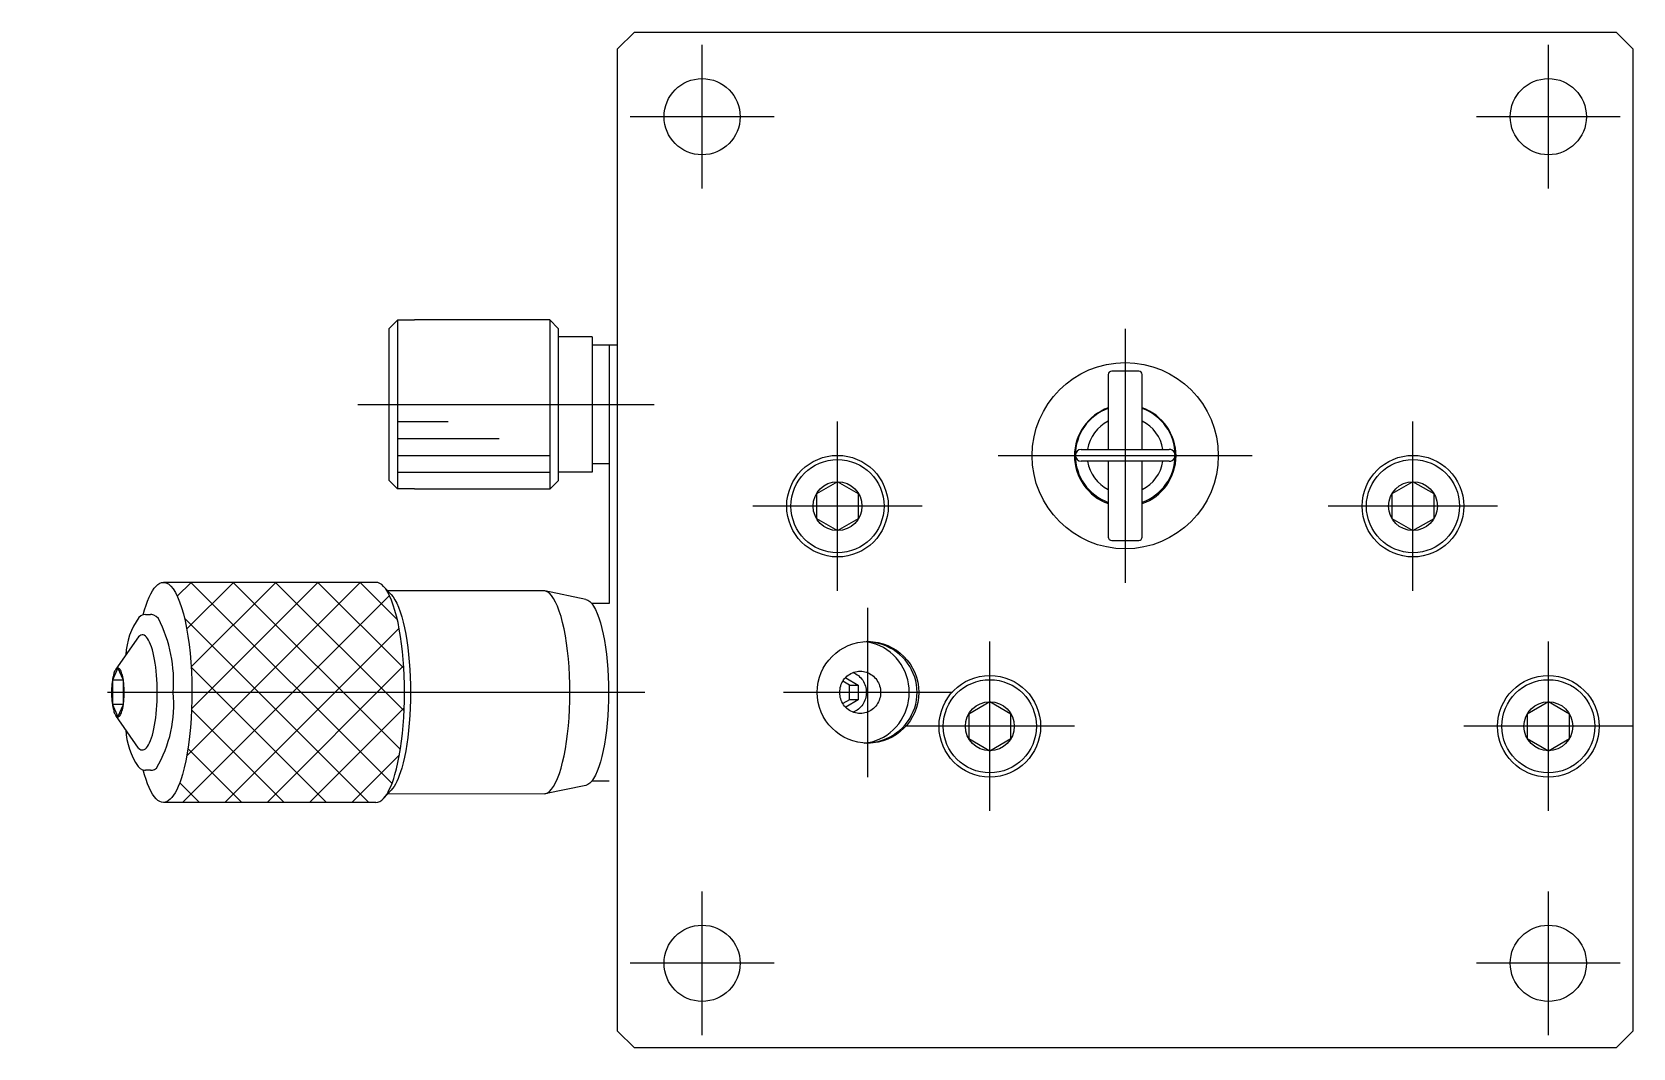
# Model space of a CAD drawing. Extents: x -2 to 362, y 0 to 230.
# Drawn here: x 267.8 to 362.4, y 90 to 150 of the extents above; entities that cross this region are included whole.
import ezdxf

# ---------------------------------------------------------------- set-up
doc = ezdxf.new("R2010")
doc.units = 0
doc.linetypes.add('CENTER', pattern=[50.8, 31.75, -6.35, 6.35, -6.35])
doc.layers.get('0').update_dxf_attribs({"linetype": 'CONTINUOUS'})
doc.layers.add('CENTER', color=1, linetype='CENTER')

msp = doc.modelspace()

# ---------------------------------------------------------------- linework, layer by layer
at = {"color": 7, "linetype": 'CONTINUOUS'}
for p, q in [((302.392, 149.046), (303.392, 150.046)), ((303.392, 150.046), (361.392, 150.046)), ((361.392, 150.046), (362.392, 149.046)), ((302.392, 91.046), (302.392, 149.046)), ((362.392, 149.046), (362.392, 91.046)), ((289.392, 133.021), (288.892, 132.518)), ((288.892, 132.518), (288.892, 123.574)), ((290.392, 133.021), (289.392, 133.021)), ((289.392, 133.021), (289.392, 123.071)), ((298.392, 133.046), (290.392, 133.046)), ((290.392, 133.046), (290.392, 133.021)), ((298.392, 133.046), (298.892, 132.546)), ((298.392, 133.046), (298.392, 123.046)), ((298.892, 132.546), (298.892, 123.546)), ((300.892, 132.046), (298.892, 132.046)), ((300.892, 132.046), (300.892, 124.046)), ((302.392, 131.546), (300.892, 131.546)), ((301.892, 131.546), (301.892, 116.298)), ((331.392, 129.823), (331.392, 125.396)), ((333.192, 130.023), (331.592, 130.023)), ((333.392, 125.396), (333.392, 129.823)), ((329.792, 125.396), (334.992, 125.396)), ((300.892, 124.046), (298.892, 124.046)), ((301.892, 124.546), (300.892, 124.546)), ((334.992, 124.696), (329.792, 124.696)), ((331.392, 124.696), (331.392, 120.223)), ((333.392, 120.223), (333.392, 124.696)), ((289.392, 123.071), (288.892, 123.574)), ((290.392, 123.071), (289.392, 123.071)), ((290.392, 123.046), (290.392, 123.071)), ((298.392, 123.046), (290.392, 123.046)), ((298.392, 123.046), (298.892, 123.546)), ((315.392, 123.49), (314.142, 122.768)), ((316.642, 122.768), (315.392, 123.49)), ((349.392, 123.49), (348.142, 122.768)), ((350.642, 122.768), (349.392, 123.49)), ((314.142, 122.768), (314.142, 121.324)), ((316.642, 121.324), (316.642, 122.768)), ((348.142, 122.768), (348.142, 121.324)), ((350.642, 121.324), (350.642, 122.768)), ((314.142, 121.324), (315.392, 120.603)), ((315.392, 120.603), (316.642, 121.324)), ((348.142, 121.324), (349.392, 120.603)), ((349.392, 120.603), (350.642, 121.324)), ((331.592, 120.023), (333.192, 120.023)), ((275.023, 117.196), (275.129, 117.321)), ((275.129, 117.321), (275.237, 117.419)), ((275.237, 117.419), (275.346, 117.489)), ((275.346, 117.489), (275.456, 117.531)), ((275.456, 117.531), (275.567, 117.545)), ((275.567, 117.545), (275.712, 117.521)), ((275.567, 117.545), (275.712, 117.521)), ((288.123, 117.545), (275.567, 117.545)), ((275.712, 117.521), (275.856, 117.448)), ((275.712, 117.521), (275.856, 117.448)), ((275.856, 117.448), (275.998, 117.329)), ((275.856, 117.448), (275.998, 117.329)), ((275.998, 117.329), (276.136, 117.162)), ((275.998, 117.329), (276.136, 117.162)), ((288.238, 117.53), (288.123, 117.545)), ((288.238, 117.53), (288.123, 117.545)), ((288.351, 117.485), (288.238, 117.53)), ((288.351, 117.485), (288.238, 117.53)), ((288.464, 117.41), (288.351, 117.485)), ((288.464, 117.41), (288.351, 117.485)), ((288.575, 117.306), (288.464, 117.41)), ((288.575, 117.306), (288.464, 117.41)), ((288.698, 117.155), (288.575, 117.306)), ((288.698, 117.155), (288.575, 117.306)), ((289.023, 116.825), (288.575, 117.306)), ((274.538, 116.189), (274.627, 116.439)), ((274.627, 116.439), (274.721, 116.666)), ((274.721, 116.666), (274.819, 116.868)), ((274.819, 116.868), (274.92, 117.045)), ((274.92, 117.045), (275.023, 117.196)), ((276.136, 117.162), (276.27, 116.95)), ((276.136, 117.162), (276.27, 116.95)), ((276.27, 116.95), (276.4, 116.695)), ((276.27, 116.95), (276.4, 116.695)), ((276.4, 116.695), (276.522, 116.397)), ((276.4, 116.695), (276.522, 116.397)), ((276.522, 116.397), (276.638, 116.06)), ((276.522, 116.397), (276.638, 116.06)), ((288.817, 116.968), (288.698, 117.155)), ((288.817, 116.968), (288.698, 117.155)), ((288.932, 116.746), (288.817, 116.968)), ((288.932, 116.746), (288.817, 116.968)), ((298.107, 117.036), (288.819, 117.045)), ((289.043, 116.49), (288.932, 116.746)), ((289.043, 116.49), (288.932, 116.746)), ((289.023, 116.825), (289.137, 116.685)), ((289.148, 116.203), (289.043, 116.49)), ((289.148, 116.203), (289.043, 116.49)), ((289.137, 116.685), (289.247, 116.512)), ((289.247, 116.512), (289.353, 116.307)), ((298.237, 116.988), (298.107, 117.036)), ((300.514, 116.537), (298.107, 117.036)), ((298.366, 116.897), (298.237, 116.988)), ((298.492, 116.765), (298.366, 116.897)), ((298.615, 116.592), (298.492, 116.765)), ((298.734, 116.38), (298.615, 116.592)), ((298.848, 116.131), (298.734, 116.38)), ((300.514, 116.537), (300.634, 116.492)), ((300.634, 116.492), (300.752, 116.409)), ((300.752, 116.409), (300.868, 116.288)), ((274.238, 115.565), (274.111, 115.469)), ((274.357, 115.619), (274.238, 115.565)), ((274.514, 115.645), (274.357, 115.619)), ((274.372, 115.624), (274.452, 115.917)), ((274.452, 115.917), (274.538, 116.189)), ((274.514, 115.645), (274.804, 115.645)), ((274.889, 115.637), (274.804, 115.645)), ((275.006, 115.603), (274.889, 115.637)), ((275.131, 115.532), (275.006, 115.603)), ((275.266, 115.41), (275.131, 115.532)), ((276.638, 116.06), (276.746, 115.686)), ((276.638, 116.06), (276.746, 115.686)), ((276.746, 115.686), (276.845, 115.277)), ((276.746, 115.686), (276.845, 115.277)), ((289.247, 115.886), (289.148, 116.203)), ((289.247, 115.886), (289.148, 116.203)), ((289.34, 115.541), (289.247, 115.886)), ((289.34, 115.541), (289.247, 115.886)), ((289.425, 115.169), (289.34, 115.541)), ((289.425, 115.169), (289.34, 115.541)), ((289.353, 116.307), (289.455, 116.072)), ((289.455, 116.072), (289.552, 115.807)), ((289.552, 115.807), (289.644, 115.514)), ((289.644, 115.514), (289.729, 115.195)), ((298.956, 115.845), (298.848, 116.131)), ((299.058, 115.525), (298.956, 115.845)), ((299.152, 115.173), (299.058, 115.525)), ((301.892, 116.295), (300.868, 116.288)), ((300.868, 116.288), (300.981, 116.13)), ((300.981, 116.13), (301.09, 115.936)), ((301.09, 115.936), (301.194, 115.707)), ((301.194, 115.707), (301.293, 115.445)), ((301.293, 115.445), (301.386, 115.151)), ((276.845, 115.277), (276.935, 114.836)), ((276.845, 115.277), (276.935, 114.836)), ((276.935, 114.836), (277.014, 114.368)), ((276.935, 114.836), (277.014, 114.368)), ((289.503, 114.773), (289.425, 115.169)), ((289.503, 114.773), (289.425, 115.169)), ((289.573, 114.355), (289.503, 114.773)), ((289.573, 114.355), (289.503, 114.773)), ((289.729, 115.195), (289.808, 114.852)), ((289.808, 114.852), (289.88, 114.486)), ((289.88, 114.486), (289.944, 114.101)), ((299.238, 114.792), (299.152, 115.173)), ((299.315, 114.384), (299.238, 114.792)), ((301.386, 115.151), (301.472, 114.829)), ((301.472, 114.829), (301.551, 114.479)), ((301.551, 114.479), (301.622, 114.106)), ((274.101, 114.336), (272.751, 112.41)), ((274.166, 114.391), (274.101, 114.336)), ((274.232, 114.427), (274.166, 114.391)), ((274.299, 114.444), (274.232, 114.427)), ((274.366, 114.44), (274.299, 114.444)), ((274.433, 114.417), (274.366, 114.44)), ((274.499, 114.375), (274.433, 114.417)), ((274.564, 114.313), (274.499, 114.375)), ((274.627, 114.233), (274.564, 114.313)), ((274.689, 114.134), (274.627, 114.233)), ((274.749, 114.017), (274.689, 114.134)), ((274.806, 113.884), (274.749, 114.017)), ((274.861, 113.733), (274.806, 113.884)), ((274.912, 113.568), (274.861, 113.733)), ((274.96, 113.387), (274.912, 113.568)), ((277.014, 114.368), (277.083, 113.875)), ((277.014, 114.368), (277.083, 113.875)), ((277.083, 113.875), (277.141, 113.361)), ((277.083, 113.875), (277.141, 113.361)), ((289.634, 113.918), (289.573, 114.355)), ((289.634, 113.918), (289.573, 114.355)), ((289.687, 113.464), (289.634, 113.918)), ((289.687, 113.464), (289.634, 113.918)), ((289.944, 114.101), (290.001, 113.697)), ((290.001, 113.697), (290.049, 113.278)), ((299.383, 113.953), (299.315, 114.384)), ((299.442, 113.501), (299.383, 113.953)), ((301.622, 114.106), (301.685, 113.71)), ((301.685, 113.71), (301.738, 113.296)), ((317.197, 114.007), (316.958, 114.037)), ((317.332, 114.028), (317.094, 114.045)), ((317.432, 113.958), (317.197, 114.007)), ((317.568, 113.994), (317.332, 114.028)), ((317.663, 113.888), (317.432, 113.958)), ((317.801, 113.943), (317.568, 113.994)), ((317.887, 113.798), (317.663, 113.888)), ((318.029, 113.874), (317.801, 113.943)), ((318.103, 113.69), (317.887, 113.798)), ((318.251, 113.789), (318.029, 113.874)), ((318.31, 113.563), (318.103, 113.69)), ((318.465, 113.687), (318.251, 113.789)), ((318.506, 113.419), (318.31, 113.563)), ((318.671, 113.57), (318.465, 113.687)), ((318.866, 113.438), (318.671, 113.57)), ((275.004, 113.193), (274.96, 113.387)), ((275.045, 112.987), (275.004, 113.193)), ((275.081, 112.769), (275.045, 112.987)), ((275.112, 112.542), (275.081, 112.769)), ((277.141, 113.361), (277.187, 112.829)), ((277.141, 113.361), (277.187, 112.829)), ((277.187, 112.829), (277.22, 112.285)), ((277.187, 112.829), (277.22, 112.285)), ((289.73, 112.996), (289.687, 113.464)), ((289.73, 112.996), (289.687, 113.464)), ((289.764, 112.517), (289.73, 112.996)), ((289.764, 112.517), (289.73, 112.996)), ((290.049, 113.278), (290.089, 112.846)), ((290.089, 112.846), (290.121, 112.404)), ((299.49, 113.031), (299.442, 113.501)), ((299.528, 112.548), (299.49, 113.031)), ((301.738, 113.296), (301.783, 112.866)), ((301.783, 112.866), (301.818, 112.422)), ((318.69, 113.259), (318.506, 113.419)), ((318.86, 113.083), (318.69, 113.259)), ((319.016, 112.894), (318.86, 113.083)), ((319.051, 113.292), (318.866, 113.438)), ((319.156, 112.692), (319.016, 112.894)), ((319.224, 113.132), (319.051, 113.292)), ((319.279, 112.478), (319.156, 112.692)), ((319.383, 112.961), (319.224, 113.132)), ((319.528, 112.778), (319.383, 112.961)), ((319.658, 112.584), (319.528, 112.778)), ((319.773, 112.382), (319.658, 112.584)), ((272.534, 111.655), (272.521, 111.538)), ((272.549, 111.766), (272.534, 111.655)), ((272.873, 112.488), (272.549, 111.766)), ((272.562, 111.846), (272.549, 111.766)), ((272.549, 111.766), (272.549, 110.323)), ((273.197, 111.766), (272.549, 111.766)), ((272.576, 111.922), (272.562, 111.846)), ((272.591, 111.994), (272.576, 111.922)), ((272.608, 112.063), (272.591, 111.994)), ((272.625, 112.127), (272.608, 112.063)), ((272.644, 112.187), (272.625, 112.127)), ((272.664, 112.241), (272.644, 112.187)), ((272.684, 112.291), (272.664, 112.241)), ((272.706, 112.336), (272.684, 112.291)), ((272.728, 112.376), (272.706, 112.336)), ((272.751, 112.41), (272.728, 112.376)), ((272.775, 112.438), (272.751, 112.41)), ((272.799, 112.46), (272.775, 112.438)), ((272.823, 112.475), (272.799, 112.46)), ((272.848, 112.485), (272.823, 112.475)), ((272.873, 112.488), (272.848, 112.485)), ((272.905, 112.483), (272.873, 112.488)), ((273.197, 111.766), (272.873, 112.488)), ((272.938, 112.466), (272.905, 112.483)), ((272.97, 112.439), (272.938, 112.466)), ((273.001, 112.401), (272.97, 112.439)), ((273.031, 112.353), (273.001, 112.401)), ((273.06, 112.295), (273.031, 112.353)), ((273.087, 112.227), (273.06, 112.295)), ((273.113, 112.15), (273.087, 112.227)), ((273.137, 112.065), (273.113, 112.15)), ((273.159, 111.972), (273.137, 112.065)), ((273.179, 111.873), (273.159, 111.972)), ((273.197, 111.766), (273.179, 111.873)), ((273.208, 111.683), (273.197, 111.766)), ((273.197, 110.323), (273.197, 111.766)), ((273.218, 111.597), (273.208, 111.683)), ((275.14, 112.306), (275.112, 112.542)), ((275.162, 112.062), (275.14, 112.306)), ((275.18, 111.813), (275.162, 112.062)), ((275.192, 111.559), (275.18, 111.813)), ((277.22, 112.285), (277.242, 111.731)), ((277.22, 112.285), (277.242, 111.731)), ((277.242, 111.731), (277.251, 111.172)), ((277.242, 111.731), (277.251, 111.172)), ((289.788, 112.029), (289.764, 112.517)), ((289.788, 112.029), (289.764, 112.517)), ((289.803, 111.535), (289.788, 112.029)), ((289.803, 111.535), (289.788, 112.029)), ((290.121, 112.404), (290.143, 111.953)), ((290.143, 111.953), (290.157, 111.497)), ((299.556, 112.053), (299.528, 112.548)), ((299.572, 111.552), (299.556, 112.053)), ((301.818, 112.422), (301.843, 111.969)), ((301.843, 111.969), (301.858, 111.51)), ((315.657, 111.614), (315.704, 111.699)), ((315.704, 111.699), (315.756, 111.781)), ((316.098, 111.479), (315.711, 111.711)), ((315.756, 111.781), (315.815, 111.858)), ((315.815, 111.858), (315.879, 111.93)), ((315.832, 111.877), (315.891, 111.912)), ((315.879, 111.93), (315.949, 111.997)), ((315.891, 111.912), (316.615, 111.479)), ((315.949, 111.997), (316.023, 112.057)), ((316.023, 112.057), (316.102, 112.112)), ((316.102, 112.112), (316.185, 112.16)), ((316.185, 112.16), (316.271, 112.201)), ((316.271, 112.201), (316.36, 112.235)), ((316.313, 112.217), (316.397, 112.181)), ((316.36, 112.235), (316.451, 112.262)), ((316.397, 112.181), (316.478, 112.138)), ((316.451, 112.262), (316.544, 112.281)), ((316.478, 112.138), (316.557, 112.089)), ((316.544, 112.281), (316.638, 112.292)), ((316.557, 112.089), (316.631, 112.034)), ((316.631, 112.034), (316.701, 111.973)), ((316.638, 112.292), (316.733, 112.296)), ((316.701, 111.973), (316.767, 111.907)), ((316.733, 112.296), (316.828, 112.292)), ((316.767, 111.907), (316.827, 111.835)), ((316.827, 111.835), (316.883, 111.76)), ((316.828, 112.292), (316.922, 112.281)), ((316.883, 111.76), (316.932, 111.68)), ((316.922, 112.281), (317.015, 112.262)), ((316.932, 111.68), (316.975, 111.596)), ((317.015, 112.262), (317.106, 112.235)), ((317.106, 112.235), (317.195, 112.201)), ((317.195, 112.201), (317.281, 112.16)), ((317.281, 112.16), (317.364, 112.112)), ((317.364, 112.112), (317.443, 112.057)), ((317.443, 112.057), (317.517, 111.997)), ((317.517, 111.997), (317.587, 111.93)), ((317.587, 111.93), (317.651, 111.858)), ((317.651, 111.858), (317.71, 111.781)), ((317.71, 111.781), (317.762, 111.699)), ((317.762, 111.699), (317.809, 111.614)), ((319.385, 112.255), (319.279, 112.478)), ((319.473, 112.023), (319.385, 112.255)), ((319.542, 111.785), (319.473, 112.023)), ((319.591, 111.542), (319.542, 111.785)), ((319.871, 112.171), (319.773, 112.382)), ((319.952, 111.955), (319.871, 112.171)), ((320.015, 111.732), (319.952, 111.955)), ((320.061, 111.506), (320.015, 111.732)), ((272.5, 111.17), (272.499, 111.045)), ((272.499, 111.045), (272.5, 110.919)), ((272.504, 111.295), (272.5, 111.17)), ((272.5, 110.919), (272.504, 110.794)), ((272.511, 111.418), (272.504, 111.295)), ((272.504, 110.794), (272.511, 110.671)), ((272.521, 111.538), (272.511, 111.418)), ((273.227, 111.509), (273.218, 111.597)), ((273.234, 111.418), (273.227, 111.509)), ((273.24, 111.326), (273.234, 111.418)), ((273.234, 110.671), (273.24, 110.763)), ((273.244, 111.233), (273.24, 111.326)), ((273.24, 110.763), (273.244, 110.856)), ((273.246, 111.139), (273.244, 111.233)), ((273.244, 110.856), (273.246, 110.95)), ((273.247, 111.045), (273.246, 111.139)), ((273.246, 110.95), (273.247, 111.045)), ((275.2, 111.303), (275.192, 111.559)), ((275.192, 110.53), (275.2, 110.786)), ((275.203, 111.045), (275.2, 111.303)), ((275.2, 110.786), (275.203, 111.045)), ((277.251, 111.172), (277.248, 110.612)), ((277.251, 111.172), (277.248, 110.612)), ((289.808, 111.039), (289.803, 111.535)), ((289.808, 111.039), (289.803, 111.535)), ((289.803, 110.542), (289.808, 111.039)), ((289.803, 110.542), (289.808, 111.039)), ((290.161, 111.039), (290.156, 110.581)), ((290.157, 111.497), (290.161, 111.039)), ((299.578, 111.047), (299.572, 111.552)), ((299.573, 110.542), (299.578, 111.047)), ((301.858, 111.51), (301.863, 111.047)), ((301.863, 111.047), (301.858, 110.584)), ((315.526, 111.046), (315.529, 111.144)), ((315.529, 110.948), (315.526, 111.046)), ((315.529, 111.144), (315.54, 111.242)), ((315.54, 110.851), (315.529, 110.948)), ((315.54, 111.242), (315.559, 111.338)), ((315.559, 110.754), (315.54, 110.851)), ((315.559, 111.338), (315.585, 111.432)), ((315.585, 110.66), (315.559, 110.754)), ((315.585, 111.432), (315.618, 111.525)), ((315.618, 111.525), (315.657, 111.614)), ((316.098, 110.613), (316.098, 111.479)), ((316.098, 111.479), (316.615, 111.479)), ((316.615, 111.479), (316.615, 110.613)), ((316.975, 111.596), (317.012, 111.509)), ((317.012, 111.509), (317.043, 111.42)), ((317.043, 110.672), (317.012, 110.583)), ((317.043, 111.42), (317.067, 111.328)), ((317.067, 110.764), (317.043, 110.672)), ((317.067, 111.328), (317.085, 111.235)), ((317.085, 110.857), (317.067, 110.764)), ((317.085, 111.235), (317.095, 111.141)), ((317.095, 110.951), (317.085, 110.857)), ((317.095, 111.141), (317.098, 111.046)), ((317.098, 111.046), (317.095, 110.951)), ((317.809, 111.614), (317.849, 111.525)), ((317.849, 111.525), (317.881, 111.432)), ((317.881, 111.432), (317.907, 111.338)), ((317.907, 110.754), (317.881, 110.66)), ((317.907, 111.338), (317.926, 111.242)), ((317.926, 110.851), (317.907, 110.754)), ((317.926, 111.242), (317.937, 111.144)), ((317.937, 110.948), (317.926, 110.851)), ((317.937, 111.144), (317.94, 111.046)), ((317.94, 111.046), (317.937, 110.948)), ((319.621, 111.295), (319.591, 111.542)), ((319.591, 110.551), (319.621, 110.798)), ((319.631, 111.046), (319.621, 111.295)), ((319.621, 110.798), (319.631, 111.046)), ((320.088, 111.277), (320.061, 111.506)), ((320.061, 110.587), (320.088, 110.816)), ((320.098, 111.046), (320.088, 111.277)), ((320.088, 110.816), (320.098, 111.046)), ((272.511, 110.671), (272.521, 110.551)), ((272.521, 110.551), (272.534, 110.435)), ((272.534, 110.435), (272.549, 110.323)), ((272.549, 110.323), (272.562, 110.243)), ((272.549, 110.323), (272.873, 109.601)), ((273.197, 110.323), (272.549, 110.323)), ((272.562, 110.243), (272.576, 110.167)), ((272.576, 110.167), (272.591, 110.095)), ((272.591, 110.095), (272.608, 110.026)), ((272.608, 110.026), (272.625, 109.962)), ((272.625, 109.962), (272.644, 109.902)), ((272.644, 109.902), (272.664, 109.848)), ((272.664, 109.848), (272.684, 109.798)), ((272.684, 109.798), (272.706, 109.753)), ((272.706, 109.753), (272.728, 109.713)), ((272.873, 109.601), (273.197, 110.323)), ((273.001, 109.688), (273.031, 109.736)), ((273.031, 109.736), (273.06, 109.795)), ((273.06, 109.795), (273.087, 109.862)), ((273.087, 109.862), (273.113, 109.939)), ((273.113, 109.939), (273.137, 110.024)), ((273.137, 110.024), (273.159, 110.117)), ((273.159, 110.117), (273.179, 110.217)), ((273.179, 110.217), (273.197, 110.323)), ((273.197, 110.323), (273.208, 110.406)), ((273.208, 110.406), (273.218, 110.492)), ((273.218, 110.492), (273.227, 110.581)), ((273.227, 110.581), (273.234, 110.671)), ((275.112, 109.547), (275.14, 109.783)), ((275.14, 109.783), (275.162, 110.027)), ((275.162, 110.027), (275.18, 110.276)), ((275.18, 110.276), (275.192, 110.53)), ((277.232, 110.056), (277.203, 109.506)), ((277.232, 110.056), (277.203, 109.506)), ((277.248, 110.612), (277.232, 110.056)), ((277.248, 110.612), (277.232, 110.056)), ((289.763, 109.56), (289.788, 110.048)), ((289.763, 109.56), (289.788, 110.048)), ((289.788, 110.048), (289.803, 110.542)), ((289.788, 110.048), (289.803, 110.542)), ((290.143, 110.125), (290.12, 109.675)), ((290.156, 110.581), (290.143, 110.125)), ((299.529, 109.546), (299.556, 110.041)), ((299.556, 110.041), (299.573, 110.542)), ((301.843, 110.124), (301.818, 109.671)), ((301.858, 110.584), (301.843, 110.124)), ((315.618, 110.568), (315.585, 110.66)), ((315.657, 110.479), (315.618, 110.568)), ((315.704, 110.393), (315.657, 110.479)), ((315.756, 110.311), (315.704, 110.393)), ((316.098, 110.613), (315.711, 110.382)), ((315.815, 110.234), (315.756, 110.311)), ((315.879, 110.162), (315.815, 110.234)), ((315.891, 110.18), (315.832, 110.216)), ((315.949, 110.096), (315.879, 110.162)), ((316.615, 110.613), (315.891, 110.18)), ((316.023, 110.035), (315.949, 110.096)), ((316.102, 109.98), (316.023, 110.035)), ((316.615, 110.613), (316.098, 110.613)), ((316.185, 109.932), (316.102, 109.98)), ((316.271, 109.891), (316.185, 109.932)), ((316.36, 109.857), (316.271, 109.891)), ((316.397, 109.911), (316.313, 109.875)), ((316.451, 109.831), (316.36, 109.857)), ((316.478, 109.954), (316.397, 109.911)), ((316.544, 109.812), (316.451, 109.831)), ((316.557, 110.003), (316.478, 109.954)), ((316.638, 109.8), (316.544, 109.812)), ((316.631, 110.059), (316.557, 110.003)), ((316.701, 110.12), (316.631, 110.059)), ((316.733, 109.796), (316.638, 109.8)), ((316.767, 110.186), (316.701, 110.12)), ((316.828, 109.8), (316.733, 109.796)), ((316.827, 110.257), (316.767, 110.186)), ((316.883, 110.333), (316.827, 110.257)), ((316.922, 109.812), (316.828, 109.8)), ((316.932, 110.413), (316.883, 110.333)), ((317.015, 109.831), (316.922, 109.812)), ((316.975, 110.496), (316.932, 110.413)), ((317.012, 110.583), (316.975, 110.496)), ((317.106, 109.857), (317.015, 109.831)), ((317.195, 109.891), (317.106, 109.857)), ((317.281, 109.932), (317.195, 109.891)), ((317.364, 109.98), (317.281, 109.932)), ((317.443, 110.035), (317.364, 109.98)), ((317.517, 110.096), (317.443, 110.035)), ((317.587, 110.162), (317.517, 110.096)), ((317.651, 110.234), (317.587, 110.162)), ((317.71, 110.311), (317.651, 110.234)), ((317.762, 110.393), (317.71, 110.311)), ((317.809, 110.479), (317.762, 110.393)), ((317.849, 110.568), (317.809, 110.479)), ((317.881, 110.66), (317.849, 110.568)), ((319.279, 109.614), (319.385, 109.837)), ((319.385, 109.837), (319.473, 110.069)), ((319.473, 110.069), (319.542, 110.307)), ((319.542, 110.307), (319.591, 110.551)), ((319.773, 109.711), (319.871, 109.921)), ((319.871, 109.921), (319.952, 110.138)), ((319.952, 110.138), (320.015, 110.36)), ((320.015, 110.36), (320.061, 110.587)), ((324.392, 110.49), (323.142, 109.768)), ((323.142, 109.768), (323.142, 108.324)), ((325.642, 109.768), (324.392, 110.49)), ((325.642, 108.324), (325.642, 109.768)), ((357.392, 110.49), (356.142, 109.768)), ((356.142, 109.768), (356.142, 108.324)), ((358.642, 109.768), (357.392, 110.49)), ((358.642, 108.324), (358.642, 109.768)), ((272.728, 109.713), (272.752, 109.679)), ((274.101, 107.753), (272.751, 109.679)), ((272.752, 109.679), (272.775, 109.651)), ((272.775, 109.651), (272.799, 109.629)), ((272.799, 109.629), (272.824, 109.614)), ((272.824, 109.614), (272.848, 109.604)), ((272.848, 109.604), (272.873, 109.601)), ((272.873, 109.601), (272.905, 109.607)), ((272.905, 109.607), (272.938, 109.623)), ((272.938, 109.623), (272.97, 109.65)), ((272.97, 109.65), (273.001, 109.688)), ((274.96, 108.702), (275.004, 108.896)), ((275.004, 108.896), (275.045, 109.102)), ((275.045, 109.102), (275.081, 109.32)), ((275.081, 109.32), (275.112, 109.547)), ((277.163, 108.968), (277.111, 108.446)), ((277.163, 108.968), (277.111, 108.446)), ((277.203, 109.506), (277.163, 108.968)), ((277.203, 109.506), (277.163, 108.968)), ((289.685, 108.614), (289.729, 109.081)), ((289.685, 108.614), (289.729, 109.081)), ((289.729, 109.081), (289.763, 109.56)), ((289.729, 109.081), (289.763, 109.56)), ((290.048, 108.801), (290, 108.382)), ((290.088, 109.232), (290.048, 108.801)), ((290.12, 109.675), (290.088, 109.232)), ((299.442, 108.593), (299.491, 109.063)), ((299.491, 109.063), (299.529, 109.546)), ((301.739, 108.798), (301.685, 108.383)), ((301.783, 109.228), (301.739, 108.798)), ((301.818, 109.671), (301.783, 109.228)), ((318.506, 108.673), (318.69, 108.834)), ((318.69, 108.834), (318.86, 109.009)), ((318.86, 109.009), (319.016, 109.199)), ((318.866, 108.654), (319.051, 108.8)), ((319.016, 109.199), (319.156, 109.401)), ((319.051, 108.8), (319.224, 108.96)), ((319.156, 109.401), (319.279, 109.614)), ((319.224, 108.96), (319.383, 109.132)), ((319.383, 109.132), (319.528, 109.315)), ((319.528, 109.315), (319.658, 109.508)), ((319.658, 109.508), (319.773, 109.711)), ((274.564, 107.776), (274.627, 107.856)), ((274.627, 107.856), (274.689, 107.955)), ((274.689, 107.955), (274.749, 108.072)), ((274.749, 108.072), (274.806, 108.206)), ((274.806, 108.206), (274.861, 108.356)), ((274.861, 108.356), (274.912, 108.522)), ((274.912, 108.522), (274.96, 108.702)), ((277.047, 107.943), (276.972, 107.463)), ((277.047, 107.943), (276.972, 107.463)), ((277.111, 108.446), (277.047, 107.943)), ((277.111, 108.446), (277.047, 107.943)), ((289.571, 107.724), (289.633, 108.16)), ((289.571, 107.724), (289.633, 108.16)), ((289.633, 108.16), (289.685, 108.614)), ((289.633, 108.16), (289.685, 108.614)), ((289.943, 107.979), (289.878, 107.594)), ((290, 108.382), (289.943, 107.979)), ((299.316, 107.709), (299.384, 108.141)), ((299.384, 108.141), (299.442, 108.593)), ((301.623, 107.987), (301.552, 107.613)), ((301.685, 108.383), (301.623, 107.987)), ((316.958, 108.055), (317.197, 108.085)), ((317.094, 108.048), (317.332, 108.064)), ((317.197, 108.085), (317.432, 108.135)), ((317.332, 108.064), (317.568, 108.098)), ((317.432, 108.135), (317.663, 108.205)), ((317.568, 108.098), (317.801, 108.15)), ((317.663, 108.205), (317.887, 108.294)), ((317.801, 108.15), (318.029, 108.218)), ((317.887, 108.294), (318.103, 108.403)), ((318.029, 108.218), (318.251, 108.304)), ((318.103, 108.403), (318.31, 108.529)), ((318.251, 108.304), (318.465, 108.405)), ((318.31, 108.529), (318.506, 108.673)), ((318.465, 108.405), (318.671, 108.522)), ((318.671, 108.522), (318.866, 108.654)), ((323.142, 108.324), (324.392, 107.603)), ((324.392, 107.603), (325.642, 108.324)), ((356.142, 108.324), (357.392, 107.603)), ((357.392, 107.603), (358.642, 108.324)), ((274.101, 107.753), (274.166, 107.698)), ((274.166, 107.698), (274.232, 107.662)), ((274.232, 107.662), (274.299, 107.646)), ((274.299, 107.646), (274.366, 107.649)), ((274.366, 107.649), (274.433, 107.672)), ((274.433, 107.672), (274.499, 107.714)), ((274.499, 107.714), (274.564, 107.776)), ((276.887, 107.009), (276.792, 106.585)), ((276.887, 107.009), (276.792, 106.585)), ((276.972, 107.463), (276.887, 107.009)), ((276.972, 107.463), (276.887, 107.009)), ((289.338, 106.54), (289.423, 106.911)), ((289.338, 106.54), (289.423, 106.911)), ((289.423, 106.911), (289.501, 107.306)), ((289.423, 106.911), (289.501, 107.306)), ((289.501, 107.306), (289.571, 107.724)), ((289.501, 107.306), (289.571, 107.724)), ((289.806, 107.229), (289.727, 106.886)), ((289.878, 107.594), (289.806, 107.229)), ((299.058, 106.568), (299.152, 106.92)), ((299.152, 106.92), (299.238, 107.302)), ((299.238, 107.302), (299.316, 107.709)), ((301.387, 106.941), (301.294, 106.647)), ((301.473, 107.264), (301.387, 106.941)), ((301.552, 107.613), (301.473, 107.264)), ((274.065, 106.667), (274.199, 106.55)), ((274.199, 106.55), (274.323, 106.482)), ((274.323, 106.482), (274.44, 106.45)), ((274.452, 106.173), (274.371, 106.466)), ((274.44, 106.45), (274.515, 106.445)), ((274.537, 105.9), (274.452, 106.173)), ((274.805, 106.445), (274.515, 106.445)), ((274.805, 106.445), (274.912, 106.456)), ((274.912, 106.456), (275.03, 106.497)), ((275.03, 106.497), (275.153, 106.574)), ((276.688, 106.195), (276.61, 105.941)), ((276.792, 106.585), (276.688, 106.195)), ((276.792, 106.585), (276.688, 106.195)), ((289.094, 105.733), (289.171, 105.956)), ((289.094, 105.733), (289.171, 105.956)), ((289.171, 105.956), (289.245, 106.195)), ((289.171, 105.956), (289.245, 106.195)), ((289.245, 106.195), (289.338, 106.54)), ((289.245, 106.195), (289.338, 106.54)), ((289.429, 105.952), (289.352, 105.779)), ((289.503, 106.142), (289.429, 105.952)), ((289.574, 106.347), (289.503, 106.142)), ((289.642, 106.568), (289.574, 106.347)), ((289.727, 106.886), (289.642, 106.568)), ((298.735, 105.71), (298.849, 105.961)), ((298.849, 105.961), (298.957, 106.247)), ((298.957, 106.247), (299.058, 106.568)), ((300.981, 105.96), (300.868, 105.801)), ((301.09, 106.155), (300.981, 105.96)), ((301.195, 106.384), (301.09, 106.155)), ((301.294, 106.647), (301.195, 106.384)), ((274.627, 105.65), (274.537, 105.9)), ((274.721, 105.424), (274.627, 105.65)), ((274.819, 105.221), (274.721, 105.424)), ((274.919, 105.044), (274.819, 105.221)), ((275.023, 104.893), (274.919, 105.044)), ((276.261, 105.123), (276.167, 104.971)), ((276.353, 105.296), (276.261, 105.123)), ((276.442, 105.491), (276.353, 105.296)), ((276.528, 105.706), (276.442, 105.491)), ((276.61, 105.941), (276.528, 105.706)), ((289.023, 105.265), (288.575, 104.783)), ((288.667, 104.893), (288.757, 105.023)), ((288.667, 104.893), (288.757, 105.023)), ((288.757, 105.023), (288.845, 105.172)), ((288.757, 105.023), (288.845, 105.172)), ((298.107, 105.053), (288.819, 105.045)), ((288.845, 105.172), (288.931, 105.341)), ((288.845, 105.172), (288.931, 105.341)), ((288.931, 105.341), (289.014, 105.528)), ((288.931, 105.341), (289.014, 105.528)), ((289.014, 105.528), (289.094, 105.733)), ((289.014, 105.528), (289.094, 105.733)), ((289.108, 105.366), (289.023, 105.265)), ((289.191, 105.486), (289.108, 105.366)), ((289.273, 105.624), (289.191, 105.486)), ((289.352, 105.779), (289.273, 105.624)), ((300.514, 105.553), (298.107, 105.053)), ((298.107, 105.053), (298.237, 105.102)), ((298.237, 105.102), (298.366, 105.192)), ((298.366, 105.192), (298.493, 105.325)), ((298.493, 105.325), (298.616, 105.498)), ((298.616, 105.498), (298.735, 105.71)), ((300.634, 105.597), (300.514, 105.553)), ((300.752, 105.68), (300.634, 105.597)), ((300.868, 105.801), (300.752, 105.68)), ((301.892, 105.795), (300.868, 105.801)), ((275.129, 104.768), (275.023, 104.893)), ((275.237, 104.671), (275.129, 104.768)), ((275.346, 104.601), (275.237, 104.671)), ((275.456, 104.559), (275.346, 104.601)), ((275.567, 104.545), (275.456, 104.559)), ((275.669, 104.557), (275.567, 104.545)), ((288.123, 104.545), (275.567, 104.545)), ((275.771, 104.592), (275.669, 104.557)), ((275.872, 104.652), (275.771, 104.592)), ((275.972, 104.735), (275.872, 104.652)), ((276.07, 104.842), (275.972, 104.735)), ((276.167, 104.971), (276.07, 104.842)), ((288.123, 104.545), (288.238, 104.56)), ((288.123, 104.545), (288.238, 104.56)), ((288.238, 104.56), (288.351, 104.604)), ((288.238, 104.56), (288.351, 104.604)), ((288.351, 104.604), (288.464, 104.679)), ((288.351, 104.604), (288.464, 104.679)), ((288.464, 104.679), (288.575, 104.783)), ((288.464, 104.679), (288.575, 104.783)), ((288.575, 104.783), (288.667, 104.893)), ((288.575, 104.783), (288.667, 104.893)), ((303.392, 90.046), (302.392, 91.046)), ((362.392, 91.046), (361.392, 90.046)), ((361.392, 90.046), (303.392, 90.046))]:
    msp.add_line(p, q, dxfattribs=at)
at = {"color": 3, "linetype": 'CONTINUOUS'}
for p, q in [((289.392, 127.046), (292.392, 127.046)), ((289.392, 126.046), (295.392, 126.046)), ((289.392, 125.046), (298.392, 125.046)), ((289.392, 124.046), (298.392, 124.046)), ((276.383, 116.731), (277.197, 117.545)), ((276.942, 107.29), (287.197, 117.545)), ((276.943, 114.791), (279.697, 117.545)), ((277.194, 117.545), (289.07, 105.668)), ((277.205, 112.553), (282.197, 117.545)), ((277.233, 110.08), (284.697, 117.545)), ((279.694, 117.545), (289.564, 107.675)), ((282.194, 117.545), (289.784, 109.954)), ((284.694, 117.545), (289.767, 112.472)), ((287.194, 117.545), (289.384, 115.354)), ((276.697, 104.545), (288.921, 116.769)), ((276.811, 115.428), (287.694, 104.545)), ((279.197, 104.545), (289.491, 114.839)), ((281.697, 104.545), (289.758, 112.606)), ((277.207, 112.532), (285.194, 104.545)), ((277.23, 110.009), (282.694, 104.545)), ((284.197, 104.545), (289.791, 110.139)), ((277.015, 107.724), (280.194, 104.545)), ((286.697, 104.545), (289.511, 107.358)), ((276.529, 105.709), (277.694, 104.545))]:
    msp.add_line(p, q, dxfattribs=at)
at = {"color": 7, "linetype": 'CONTINUOUS'}
for centre, radius in [((307.392, 145.046), 2.25), ((357.392, 145.046), 2.25), ((332.392, 125.023), 5.5), ((315.392, 122.046), 3), ((349.392, 122.046), 3), ((315.392, 122.046), 2.75), ((349.392, 122.046), 2.75), ((315.392, 122.046), 1.443), ((349.392, 122.046), 1.443), ((317.192, 111.046), 3), ((324.392, 109.046), 3), ((324.392, 109.046), 2.75), ((357.392, 109.046), 3), ((357.392, 109.046), 2.75), ((324.392, 109.046), 1.443), ((357.392, 109.046), 1.443), ((307.392, 95.046), 2.25), ((357.392, 95.046), 2.25)]:
    msp.add_circle(centre, radius, dxfattribs=at)
for centre, radius, start, end in [((331.592, 129.823), 0.2, 90.00095, 180.00095), ((333.192, 129.823), 0.2, 0.00095, 90.00095), ((332.392, 125.023), 3, 109.46906, 250.53285), ((332.392, 125.046), 2.95, 109.81546, 250.18645), ((332.392, 125.023), 3, 289.47607, 70.52584), ((332.392, 125.046), 2.95, 0.44409, 70.1793), ((332.392, 125.046), 2.25, 116.3849, 171.05693), ((332.392, 125.046), 2.251, 8.95275, 63.61173), ((329.792, 125.046), 0.35, 90.04572, 269.95618), ((332.392, 125.046), 2.95, 289.82261, 359.56324), ((334.992, 125.046), 0.35, 269.99758, 90.00432), ((332.392, 125.045), 2.25, 188.94498, 243.617), ((332.392, 125.046), 2.251, 296.39018, 351.04915), ((331.592, 120.223), 0.2, 180.00095, 270.00095), ((333.192, 120.223), 0.2, 270.00095, 0.00095), ((277.397, 113.093), 4.055, 144.13649, 177.65905), ((267.9, 111.656), 8.267, 355.76111, 27.00679), ((268.755, 110.338), 7.423, 329.53161, 5.4622), ((277.512, 109.015), 4.171, 182.52395, 214.2672)]:
    msp.add_arc(centre, radius, start, end, dxfattribs=at)
at = {"layer": 'CENTER', "color": 1, "linetype": 'CENTER'}
for p, q in [((307.392, 140.796), (307.392, 149.296)), ((357.392, 140.796), (357.392, 149.296)), ((311.642, 145.046), (303.142, 145.046)), ((361.642, 145.046), (353.142, 145.046)), ((332.392, 132.523), (332.392, 117.523)), ((287.055, 128.046), (304.555, 128.046)), ((315.392, 117.046), (315.392, 127.046)), ((349.392, 117.046), (349.392, 127.046)), ((339.892, 125.023), (324.892, 125.023)), ((320.392, 122.046), (310.392, 122.046)), ((354.392, 122.046), (344.392, 122.046)), ((317.192, 106.046), (317.192, 116.046)), ((324.392, 104.046), (324.392, 114.046)), ((357.392, 104.046), (357.392, 114.046)), ((304.006, 111.046), (267.801, 111.046)), ((322.192, 111.046), (312.192, 111.046)), ((329.392, 109.046), (319.392, 109.046)), ((362.392, 109.046), (352.392, 109.046)), ((307.392, 90.796), (307.392, 99.296)), ((357.392, 90.796), (357.392, 99.296)), ((311.642, 95.046), (303.142, 95.046)), ((361.642, 95.046), (353.142, 95.046))]:
    msp.add_line(p, q, dxfattribs=at)

doc.saveas('drawing.dxf')
